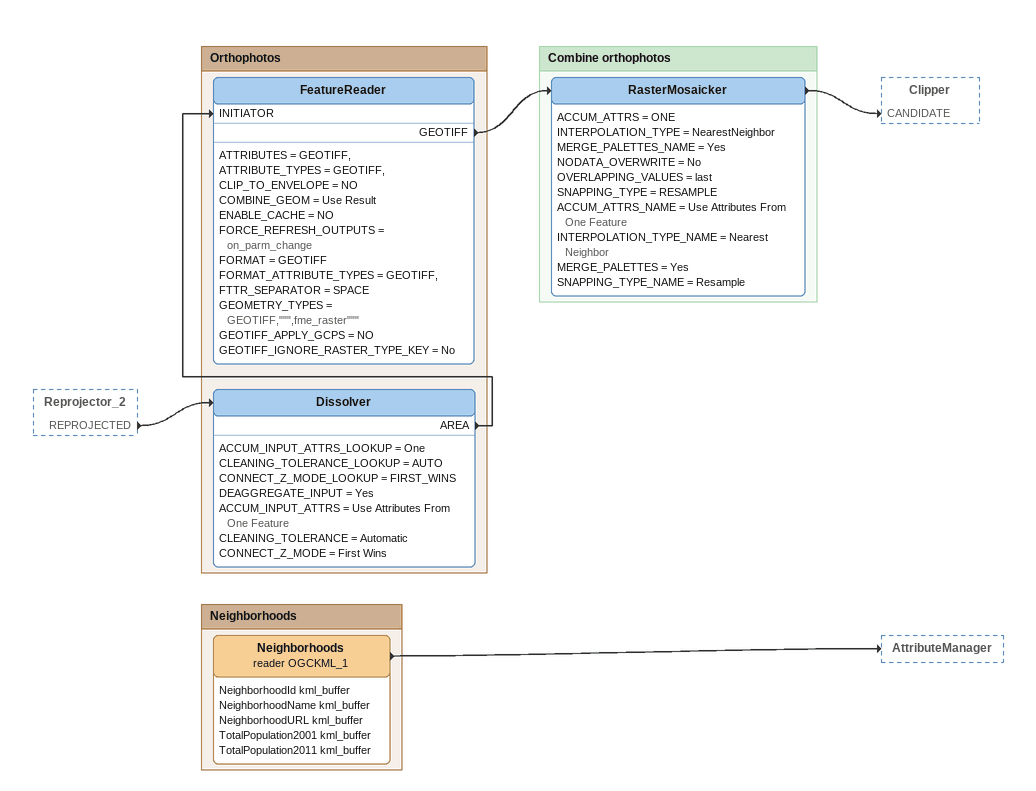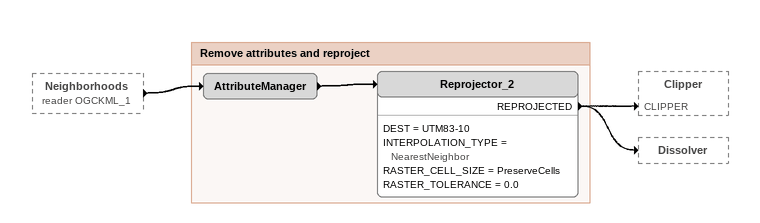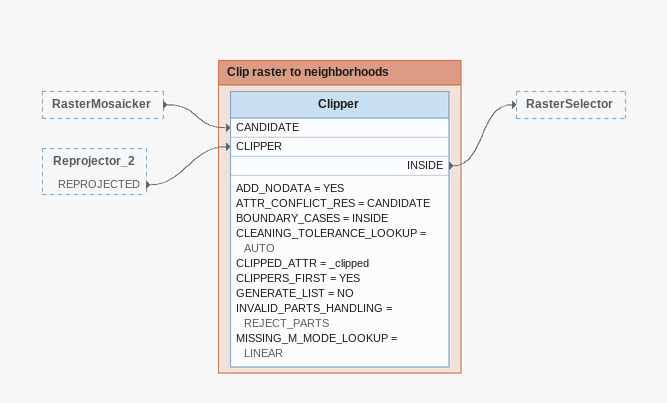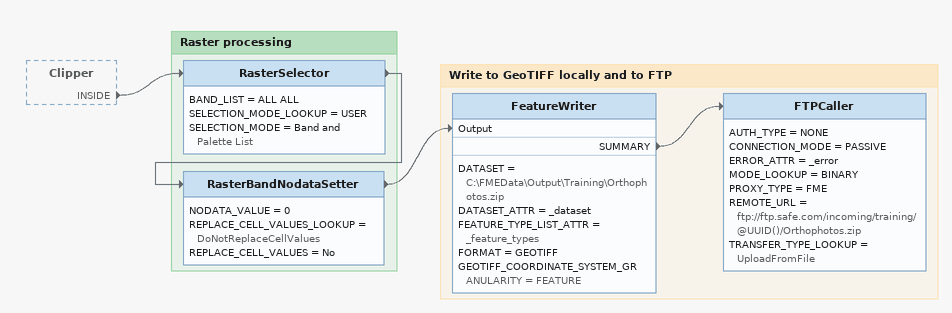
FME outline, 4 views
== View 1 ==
Reprojector_2 [outside]
    REPROJECTED -> Dissolver

Bookmark: Neighborhoods
Neighborhoods (reader OGCKML_1)
    attributes: NeighborhoodId kml_buffer, NeighborhoodName kml_buffer, NeighborhoodURL kml_buffer, TotalPopulation2001 kml_buffer, TotalPopulation2011 kml_buffer
    -> AttributeManager

Bookmark: Orthophotos
Dissolver
    ACCUM_INPUT_ATTRS_LOOKUP = One
    CLEANING_TOLERANCE_LOOKUP = AUTO
    CONNECT_Z_MODE_LOOKUP = FIRST_WINS
    DEAGGREGATE_INPUT = Yes
    ACCUM_INPUT_ATTRS = Use Attributes From One Feature
    CLEANING_TOLERANCE = Automatic
    CONNECT_Z_MODE = First Wins
    AREA -> FeatureReader [INITIATOR]
FeatureReader
    ATTRIBUTES = GEOTIFF,
    ATTRIBUTE_TYPES = GEOTIFF,
    CLIP_TO_ENVELOPE = NO
    COMBINE_GEOM = Use Result
    ENABLE_CACHE = NO
    FORCE_REFRESH_OUTPUTS = on_parm_change
    FORMAT = GEOTIFF
    FORMAT_ATTRIBUTE_TYPES = GEOTIFF,
    FTTR_SEPARATOR = SPACE
    GEOMETRY_TYPES = GEOTIFF,""",fme_raster"""
    GEOTIFF_APPLY_GCPS = NO
    GEOTIFF_IGNORE_RASTER_TYPE_KEY = No
    GEOTIFF -> RasterMosaicker

Bookmark: Combine orthophotos
RasterMosaicker
    ACCUM_ATTRS = ONE
    INTERPOLATION_TYPE = NearestNeighbor
    MERGE_PALETTES_NAME = Yes
    NODATA_OVERWRITE = No
    OVERLAPPING_VALUES = last
    SNAPPING_TYPE = RESAMPLE
    ACCUM_ATTRS_NAME = Use Attributes From One Feature
    INTERPOLATION_TYPE_NAME = Nearest Neighbor
    MERGE_PALETTES = Yes
    SNAPPING_TYPE_NAME = Resample
    -> Clipper [CANDIDATE]

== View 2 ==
Neighborhoods (reader OGCKML_1) [outside]
    -> AttributeManager

Bookmark: Remove attributes and reproject
AttributeManager
    -> Reprojector_2
Reprojector_2
    DEST = UTM83-10
    INTERPOLATION_TYPE = NearestNeighbor
    RASTER_CELL_SIZE = PreserveCells
    RASTER_TOLERANCE = 0.0
    REPROJECTED -> Clipper [CLIPPER]
    REPROJECTED -> Dissolver

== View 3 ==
RasterMosaicker [outside]
    -> Clipper [CANDIDATE]
Reprojector_2 [outside]
    REPROJECTED -> Clipper [CLIPPER]

Bookmark: Clip raster to neighborhoods
Clipper
    ADD_NODATA = YES
    ATTR_CONFLICT_RES = CANDIDATE
    BOUNDARY_CASES = INSIDE
    CLEANING_TOLERANCE_LOOKUP = AUTO
    CLIPPED_ATTR = _clipped
    CLIPPERS_FIRST = YES
    GENERATE_LIST = NO
    INVALID_PARTS_HANDLING = REJECT_PARTS
    MISSING_M_MODE_LOOKUP = LINEAR
    INSIDE -> RasterSelector

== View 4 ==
Clipper [outside]
    INSIDE -> RasterSelector

Bookmark: Raster processing
RasterSelector
    BAND_LIST = ALL ALL
    SELECTION_MODE_LOOKUP = USER
    SELECTION_MODE = Band and Palette List
    -> RasterBandNodataSetter
RasterBandNodataSetter
    NODATA_VALUE = 0
    REPLACE_CELL_VALUES_LOOKUP = DoNotReplaceCellValues
    REPLACE_CELL_VALUES = No
    -> FeatureWriter [Output]

Bookmark: Write to GeoTIFF locally and to FTP
FeatureWriter
    DATASET = C:\FMEData\Output\Training\Orthophotos.zip
    DATASET_ATTR = _dataset
    FEATURE_TYPE_LIST_ATTR = _feature_types
    FORMAT = GEOTIFF
    GEOTIFF_COORDINATE_SYSTEM_GRANULARITY = FEATURE
    SUMMARY -> FTPCaller
FTPCaller
    AUTH_TYPE = NONE
    CONNECTION_MODE = PASSIVE
    ERROR_ATTR = _error
    MODE_LOOKUP = BINARY
    PROXY_TYPE = FME
    REMOTE_URL = ftp://ftp.safe.com/incoming/training/@UUID()/Orthophotos.zip
    TRANSFER_TYPE_LOOKUP = UploadFromFile
